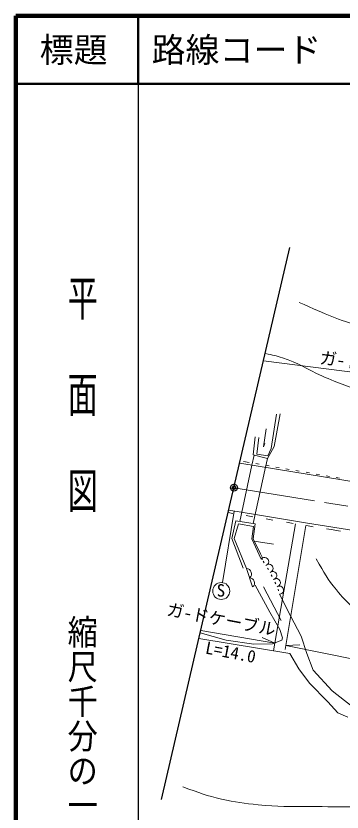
# Model space of a CAD drawing. Units: millimetres, scale not verified. Extents: x 40000 to 680000, y 20000 to 380000.
# Drawn here: x 40000 to 88066, y 262529 to 380000 of the extents above; entities that cross this region are included whole.
import ezdxf
from ezdxf.enums import TextEntityAlignment as Align

# ---------------------------------------------------------------- set-up
doc = ezdxf.new("R2010")
doc.units = ezdxf.units.MM
doc.header["$LTSCALE"] = 1000
doc.header["$PDMODE"] = 32
doc.header["$PDSIZE"] = 500
doc.linetypes.add('CHAIN', pattern=[18.5, 12, -1.5, 3.5, -1.5])
for name, color, linetype, lineweight in [('M-BGD', 7, 'Continuous', 13), ('M-BMK', 2, 'CHAIN', 13), ('M-BMK-SRVR', 3, 'Continuous', 25), ('M-STR-HTXT', 7, 'Continuous', 13), ('M-TTL', 2, 'Continuous', 140), ('M-TTL-BAND', 7, 'Continuous', 25), ('M-TTL-LINE', 7, 'Continuous', 50)]:
    doc.layers.add(name, color=color, linetype=linetype, lineweight=lineweight)
doc.layers.add('M-OTRS', color=6, linetype='Continuous')
doc.layers.add('M-TTL-TXT', color=7, linetype='Continuous')
doc.styles.add('@ＭＳ ゴシック', font='')
doc.styles.add('ＭＳ ゴシック', font='')
doc.styles.get('@ＭＳ ゴシック').set_extended_font_data('@MS Gothic')
doc.styles.get('ＭＳ ゴシック').set_extended_font_data('MS Gothic')

msp = doc.modelspace()

# ---------------------------------------------------------------- linework, layer by layer
at = {"layer": 'M-BGD'}
for p, q in [((78406, 321230), (77595, 316163)), ((78081, 316488), (78933, 321271)), ((76898, 319083), (76484, 316435)), ((75244, 317906), (74960, 315231)), ((75487, 315352), (75811, 317785)), ((76484, 316435), (76684, 316909)), ((77068, 314704), (78081, 316488)), ((77595, 316163), (77108, 315109)), ((75105, 315195), (74774, 313734)), ((74960, 315231), (77068, 314704)), ((77108, 315109), (75487, 315352)), ((72985, 314030), (96147, 310199)), ((72998, 305415), (74774, 313734)), ((73561, 314264), (74377, 314123)), ((75362, 313951), (75855, 313866)), ((77068, 314704), (76768, 313404)), ((76840, 313694), (77333, 313609)), ((74954, 305114), (76768, 313404)), ((78318, 313438), (78811, 313352)), ((79796, 313181), (80288, 313095)), ((81274, 312924), (81766, 312838)), ((82751, 312667), (83244, 312581)), ((84229, 312410), (84722, 312324)), ((85707, 312153), (86200, 312067)), ((87185, 311896), (87678, 311810)), ((70468, 296378), (72183, 306952)), ((71282, 306714), (71964, 306601)), ((71369, 307088), (75300, 306430)), ((71803, 302882), (72424, 305503)), ((72424, 305503), (75235, 305071)), ((73937, 306274), (74924, 306110)), ((75300, 306430), (82970, 305178)), ((76897, 305783), (77883, 305620)), ((72181, 302882), (72803, 305071)), ((72803, 305071), (74992, 304666)), ((74992, 304666), (74748, 302855)), ((75235, 305071), (74960, 302836)), ((79856, 305293), (80843, 305129)), ((82816, 304802), (83803, 304638)), ((82970, 305178), (116237, 299712)), ((85776, 304311), (86458, 304198)), ((86458, 304198), (87860, 303970)), ((73505, 298531), (71803, 302882)), ((73992, 298450), (72181, 302882)), ((74748, 302855), (76154, 299855)), ((74960, 302836), (76057, 300626)), ((75117, 302518), (77952, 302049)), ((76057, 300626), (76289, 300146)), ((76289, 300146), (76283, 299731)), ((74883, 295747), (73992, 298450)), ((76583, 299318), (76440, 299534)), ((77223, 298316), (77080, 298532)), ((77745, 297271), (77639, 297511)), ((78287, 296217), (78166, 296450)), ((77409, 292032), (75261, 296004)), ((76477, 295761), (79071, 290815)), ((78712, 295165), (78633, 295397)), ((78868, 294667), (80449, 291464)), ((78909, 289478), (77409, 292032)), ((80449, 291464), (82030, 288464)), ((67156, 288988), (71004, 287878)), ((79274, 288262), (78909, 289478)), ((66958, 288136), (80368, 285911)), ((71004, 287878), (75051, 287314)), ((77817, 287332), (79205, 287916)), ((79205, 287916), (79274, 288262)), ((82030, 288464), (82882, 285911)), ((75051, 287314), (77817, 287332)), ((80368, 285911), (81696, 283651)), ((82882, 285911), (83814, 283478)), ((81696, 283651), (83246, 281553)), ((83814, 283478), (86611, 280397)), ((83246, 281553), (85983, 278817)), ((86611, 280397), (89540, 278087)), ((85983, 278817), (87442, 277175)), ((87442, 277175), (88901, 276536))]:
    msp.add_line(p, q, dxfattribs=at)
msp.add_circle((70263, 295145), 1250, dxfattribs=at)
for centre, radius, start, end in [((76635, 299488), 616, 287.50352, 137.60239), ((73971, 297694), 756, 308.06478, 88.461), ((77275, 298486), 616, 287.50352, 137.60239), ((77835, 297422), 607, 282.12376, 128.14105), ((74417, 296343), 756, 308.06478, 88.461), ((78368, 296372), 610, 281.24965, 131.63989), ((78833, 295274), 608, 273.33053, 124.70039)]:
    msp.add_arc(centre, radius, start, end, dxfattribs=at)
for points, knots in [([(81736, 337740), (85994, 335864), (87287, 335231), (91019, 334132), (93859, 333295), (95469, 332833), (98397, 332389), (101184, 331966), (102801, 332056), (105612, 332267), (107149, 332383), (108077, 332333), (109504, 332916), (111047, 333546), (111972, 333928), (113193, 335064), (114166, 335971), (114523, 336470), (115301, 337740)], [0, 0, 0, 0, 1, 1, 1, 2, 2, 2, 3, 3, 3, 4, 4, 4, 5, 5, 5, 6, 6, 6, 6]), ([(76748, 330197), (77925, 329965), (78292, 329844), (79263, 329551), (81665, 328827), (82800, 327874), (85101, 326876), (87709, 325744), (89233, 325264), (91870, 324200), (94728, 323048), (96174, 321935), (99167, 321200), (101942, 320520), (103618, 320411), (106464, 320673), (108606, 320871), (109837, 321197), (111774, 322133), (113658, 323043), (114430, 324057), (115909, 325538), (117181, 326812), (117828, 327608), (118827, 329105), (119830, 330608), (119814, 331925), (121213, 333069), (121395, 333217), (121467, 333298), (121693, 333429)], [0, 0, 0, 0, 1, 1, 1, 2, 2, 2, 3, 3, 3, 4, 4, 4, 5, 5, 5, 6, 6, 6, 7, 7, 7, 8, 8, 8, 9, 9, 9, 10, 10, 10, 10]), ([(84254, 299873), (85517, 297690), (85878, 296952), (87234, 295312), (88101, 294263), (88621, 293698), (89605, 292759), (91007, 291421), (91845, 290723), (93375, 289536), (95343, 288009), (96607, 287375), (98604, 285888), (100205, 284696), (101122, 284046), (102618, 282726), (103499, 281947), (103890, 281394), (104807, 280658), (105248, 280304), (105543, 280169), (106023, 279868), (106556, 279533), (106733, 279430), (107403, 279036)], [0, 0, 0, 0, 1, 1, 1, 2, 2, 2, 3, 3, 3, 4, 4, 4, 5, 5, 5, 6, 6, 6, 7, 7, 7, 8, 8, 8, 8]), ([(64590, 266269), (67204, 265292), (68022, 264971), (70305, 264445), (72391, 263965), (73588, 263811), (75717, 263594), (78649, 263295), (80311, 263389), (83257, 263351), (88458, 263282), (91373, 263319), (96573, 263411), (99781, 263469), (101575, 263593), (104782, 263655), (107133, 263700), (108451, 263782), (110802, 263716), (113899, 263628), (115632, 263432), (118707, 263047), (120944, 262766), (122157, 262362), (124362, 261891), (130705, 260537), (134219, 259599), (140536, 258121), (142151, 257743), (143014, 257249), (144671, 257149), (146331, 257048), (147266, 257182), (148927, 257270), (150329, 257344), (151125, 257310), (152514, 257513), (157040, 258177), (159481, 259097), (164007, 259763), (166130, 260076), (167333, 260243), (169479, 260250), (170740, 260254), (171462, 260298), (172702, 260067), (173972, 259831), (174630, 259479), (175864, 259094), (178718, 258204), (180328, 257741), (183160, 256784), (185815, 255886), (187184, 255000), (189910, 254351), (191191, 254047), (191939, 253986), (193254, 253926), (194773, 253857), (195644, 253749), (197146, 253987), (198875, 254260), (199764, 254806), (201341, 255568), (203901, 256805), (205095, 257940), (207604, 259277), (209564, 260321), (210650, 260995), (212773, 261648), (214919, 262309), (216186, 262548), (218428, 262682), (222013, 262896), (224091, 262915), (227609, 262195), (231494, 261401), (233542, 260304), (237034, 258425), (238306, 257741), (238931, 257192), (240013, 256236), (241389, 255023), (242017, 254180), (243115, 252710), (244399, 250989), (244921, 249887), (246094, 248088), (247274, 246279), (247810, 245174), (249134, 243467), (249774, 242643), (250145, 242183), (250898, 241461), (252043, 240361), (252650, 240076), (254242, 239150)], [0, 0, 0, 0, 1, 1, 1, 2, 2, 2, 3, 3, 3, 4, 4, 4, 5, 5, 5, 6, 6, 6, 7, 7, 7, 8, 8, 8, 9, 9, 9, 10, 10, 10, 11, 11, 11, 12, 12, 12, 13, 13, 13, 14, 14, 14, 15, 15, 15, 16, 16, 16, 17, 17, 17, 18, 18, 18, 19, 19, 19, 20, 20, 20, 21, 21, 21, 22, 22, 22, 23, 23, 23, 24, 24, 24, 25, 25, 25, 26, 26, 26, 27, 27, 27, 28, 28, 28, 29, 29, 29, 30, 30, 30, 31, 31, 31, 32, 32, 32, 32])]:
    msp.add_open_spline(points, degree=3, knots=knots, dxfattribs=at)
at = {"layer": 'M-BMK'}
msp.add_line((72138, 310393), (171082, 294300), dxfattribs=at)
at = {"layer": 'M-BMK-SRVR'}
for p, q in [((72138, 310393), (80389, 345840)), ((61431, 264387), (72138, 310393))]:
    msp.add_line(p, q, dxfattribs=at)
msp.add_circle((72138, 310393), 500, dxfattribs=at)
msp.add_point((72138, 310393), dxfattribs=at)
at = {"layer": 'M-OTRS'}
msp.add_point((72138, 310393), dxfattribs=at)
at = {"layer": 'M-STR-HTXT'}
for p, q in [((76498, 329125), (113095, 324406)), ((81198, 305070), (77970, 286308)), ((82704, 304821), (79675, 286529)), ((67236, 289331), (78167, 287451)), ((78167, 287451), (76281, 288283)), ((79772, 287114), (81832, 287206)), ((79772, 287114), (139862, 274897))]:
    msp.add_line(p, q, dxfattribs=at)
at = {"layer": 'M-TTL'}
for p, q in [((40000, 380000), (40000, 20000)), ((680000, 380000), (40000, 380000))]:
    msp.add_line(p, q, dxfattribs=at)
at = {"layer": 'M-TTL-BAND'}
msp.add_line((58000, 370000), (58000, 20000), dxfattribs=at)
at = {"layer": 'M-TTL-LINE'}
for p, q in [((58000, 380000), (58000, 370000)), ((40000, 370000), (680000, 370000))]:
    msp.add_line(p, q, dxfattribs=at)

# ---------------------------------------------------------------- texts
at = {"layer": 'M-BGD', "style": 'ＭＳ ゴシック'}
msp.add_text('S', height=1833, dxfattribs=at).set_placement((69584, 293771), align=Align.BOTTOM_LEFT)
at = {"layer": 'M-STR-HTXT', "style": 'ＭＳ ゴシック'}
for s, rotation, p in [('ガ-ドケーブル', 352.714, (92870, 328587)), ('L=14.0', 348.982, (71657, 286123))]:
    msp.add_text(s, height=1833, rotation=rotation, dxfattribs=at).set_placement(p, align=Align.MIDDLE_CENTER)
msp.add_text('ガ-ドケーブル', height=1833, rotation=349.141, dxfattribs=at).set_placement((62027, 291060), align=Align.BOTTOM_LEFT)
at = {"layer": 'M-TTL-BAND', "style": '@ＭＳ ゴシック'}
for s, width, p in [('平  面  図', 1.6, (49777, 306475)), ('縮尺千分の一', 1.15, (49777, 261030))]:
    msp.add_text(s, height=3258, rotation=270, dxfattribs=dict(at, width=width)).set_placement(p, align=Align.MIDDLE_RIGHT)
at = {"layer": 'M-TTL-TXT', "style": 'ＭＳ ゴシック'}
msp.add_text('標題', height=3666, dxfattribs=at).set_placement((48500, 375000), align=Align.MIDDLE_CENTER)
msp.add_text('路線コード', height=3666, dxfattribs=at).set_placement((60000, 375000), align=Align.MIDDLE_LEFT)

doc.saveas('drawing.dxf')
